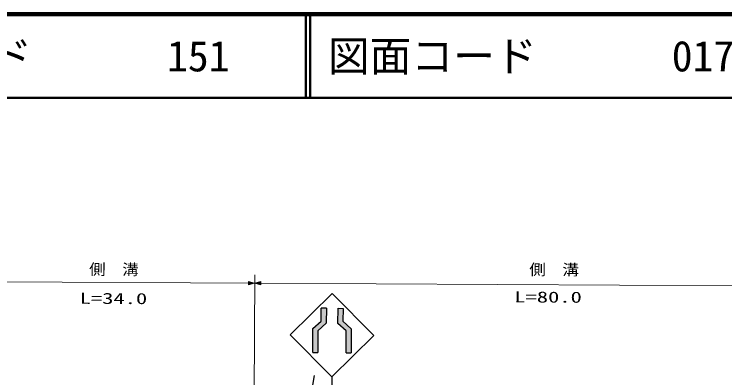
# Model space of a CAD drawing. Units: millimetres, scale not verified. Extents: x 40000 to 680000, y 20000 to 380000.
# Drawn here: x 82864 to 167866, y 336542 to 380000 of the extents above; entities that cross this region are included whole.
import ezdxf
from ezdxf.enums import TextEntityAlignment as Align

# ---------------------------------------------------------------- set-up
doc = ezdxf.new("R2010")
doc.units = ezdxf.units.MM
doc.header["$LTSCALE"] = 1000
for name, color, linetype, lineweight in [('M-STR-HTXT', 7, 'Continuous', 13), ('M-STR-STRC', 7, 'Continuous', 25), ('M-TTL', 2, 'Continuous', 140), ('M-TTL-LINE', 7, 'Continuous', 50)]:
    doc.layers.add(name, color=color, linetype=linetype, lineweight=lineweight)
doc.layers.add('M-TTL-TXT', color=7, linetype='Continuous')
doc.styles.add('ＭＳ ゴシック', font='')
doc.styles.get('ＭＳ ゴシック').set_extended_font_data('MS Gothic')

msp = doc.modelspace()

# ---------------------------------------------------------------- hatches: boundary and pattern name
at = {"layer": 'M-STR-STRC'}
for points in [[(119175, 339553), (119188, 342162), (120193, 343056), (120203, 344853), (119603, 344856), (119594, 343326), (118590, 342432), (118575, 339556)], [(123175, 339532), (123190, 342408), (122194, 343312), (122202, 344842), (121603, 344845), (121593, 343048), (122588, 342144), (122575, 339535)]]:
    msp.add_hatch(color=256, dxfattribs=at).paths.add_polyline_path(points)

# ---------------------------------------------------------------- linework, layer by layer
at = {"layer": 'M-STR-HTXT'}
for p, q in [((111630, 348851), (111491, 322371)), ((77798, 348029), (111625, 347851)), ((111625, 347851), (223059, 347265))]:
    msp.add_line(p, q, dxfattribs=at)
for points in [[(111625, 347851), (110876, 348043), (110874, 347668)], [(111471, 347852), (110921, 347724), (110923, 347986)], [(111396, 347853), (110949, 347752), (110951, 347958)], [(111319, 347853), (110978, 347780), (110979, 347930)], [(111244, 347853), (111006, 347808), (111006, 347902)], [(111625, 347851), (112374, 347660), (112376, 348035)], [(111779, 347851), (112329, 347979), (112327, 347717)], [(111854, 347850), (112301, 347951), (112299, 347745)], [(111931, 347850), (112272, 347923), (112271, 347773)], [(112006, 347849), (112244, 347895), (112243, 347801)]]:
    msp.add_lwpolyline(points, close=True, dxfattribs=at)
for points in [[(111548, 347852), (110893, 347696), (110895, 348015), (111546, 347852)], [(111034, 347855), (111167, 347854), (111034, 347836), (111034, 347873), (111167, 347854)], [(111702, 347851), (112357, 348007), (112355, 347688), (111704, 347851)], [(112216, 347848), (112082, 347849), (112216, 347867), (112215, 347830), (112082, 347849)]]:
    msp.add_lwpolyline(points, dxfattribs=at)
at = {"layer": 'M-STR-STRC'}
for p, q in [((120912, 346635), (115886, 341662)), ((125886, 341609), (120912, 346635)), ((119594, 343326), (119603, 344856)), ((120203, 344853), (119603, 344856)), ((120203, 344853), (120193, 343056)), ((121593, 343048), (121603, 344845)), ((121603, 344845), (122202, 344842)), ((122202, 344842), (122194, 343312)), ((118590, 342432), (119594, 343326)), ((120193, 343056), (119188, 342162)), ((122588, 342144), (121593, 343048)), ((122194, 343312), (123190, 342408)), ((118575, 339556), (118590, 342432)), ((119188, 342162), (119175, 339553)), ((122575, 339535), (122588, 342144)), ((123190, 342408), (123175, 339532)), ((115886, 341662), (120859, 336636)), ((120859, 336636), (125886, 341609)), ((118575, 339556), (119175, 339553)), ((122575, 339535), (123175, 339532)), ((114288, 310707), (118780, 336813)), ((120859, 336636), (120838, 332673))]:
    msp.add_line(p, q, dxfattribs=at)
at = {"layer": 'M-TTL'}
msp.add_line((680000, 380000), (40000, 380000), dxfattribs=at)
at = {"layer": 'M-TTL-LINE'}
for p, q in [((117750, 380000), (117750, 370000)), ((118250, 380000), (118250, 370000)), ((40000, 370000), (680000, 370000))]:
    msp.add_line(p, q, dxfattribs=at)

# ---------------------------------------------------------------- texts
at = {"layer": 'M-STR-HTXT', "style": 'ＭＳ ゴシック'}
for s, width, p in [('側\u3000溝', 1.1, (91814, 348456)), ('側\u3000溝', 1.1, (144473, 348432)), ('L=80.0', 1.5, (142680, 345155)), ('L=34.0', 1.5, (90688, 344990))]:
    msp.add_text(s, height=1320, rotation=359.699, dxfattribs=dict(at, width=width)).set_placement(p, align=Align.BOTTOM_LEFT)
at = {"layer": 'M-TTL-TXT', "style": 'ＭＳ ゴシック'}
for s, p in [('路線コード', (60000, 375000)), ('151', (101142, 375000)), ('151', (101142, 375000)), ('151', (101142, 375000)), ('図面コード', (120380, 375000)), ('017-00', (161521, 375000))]:
    msp.add_text(s, height=3666, dxfattribs=at).set_placement(p, align=Align.MIDDLE_LEFT)

doc.saveas('drawing.dxf')
